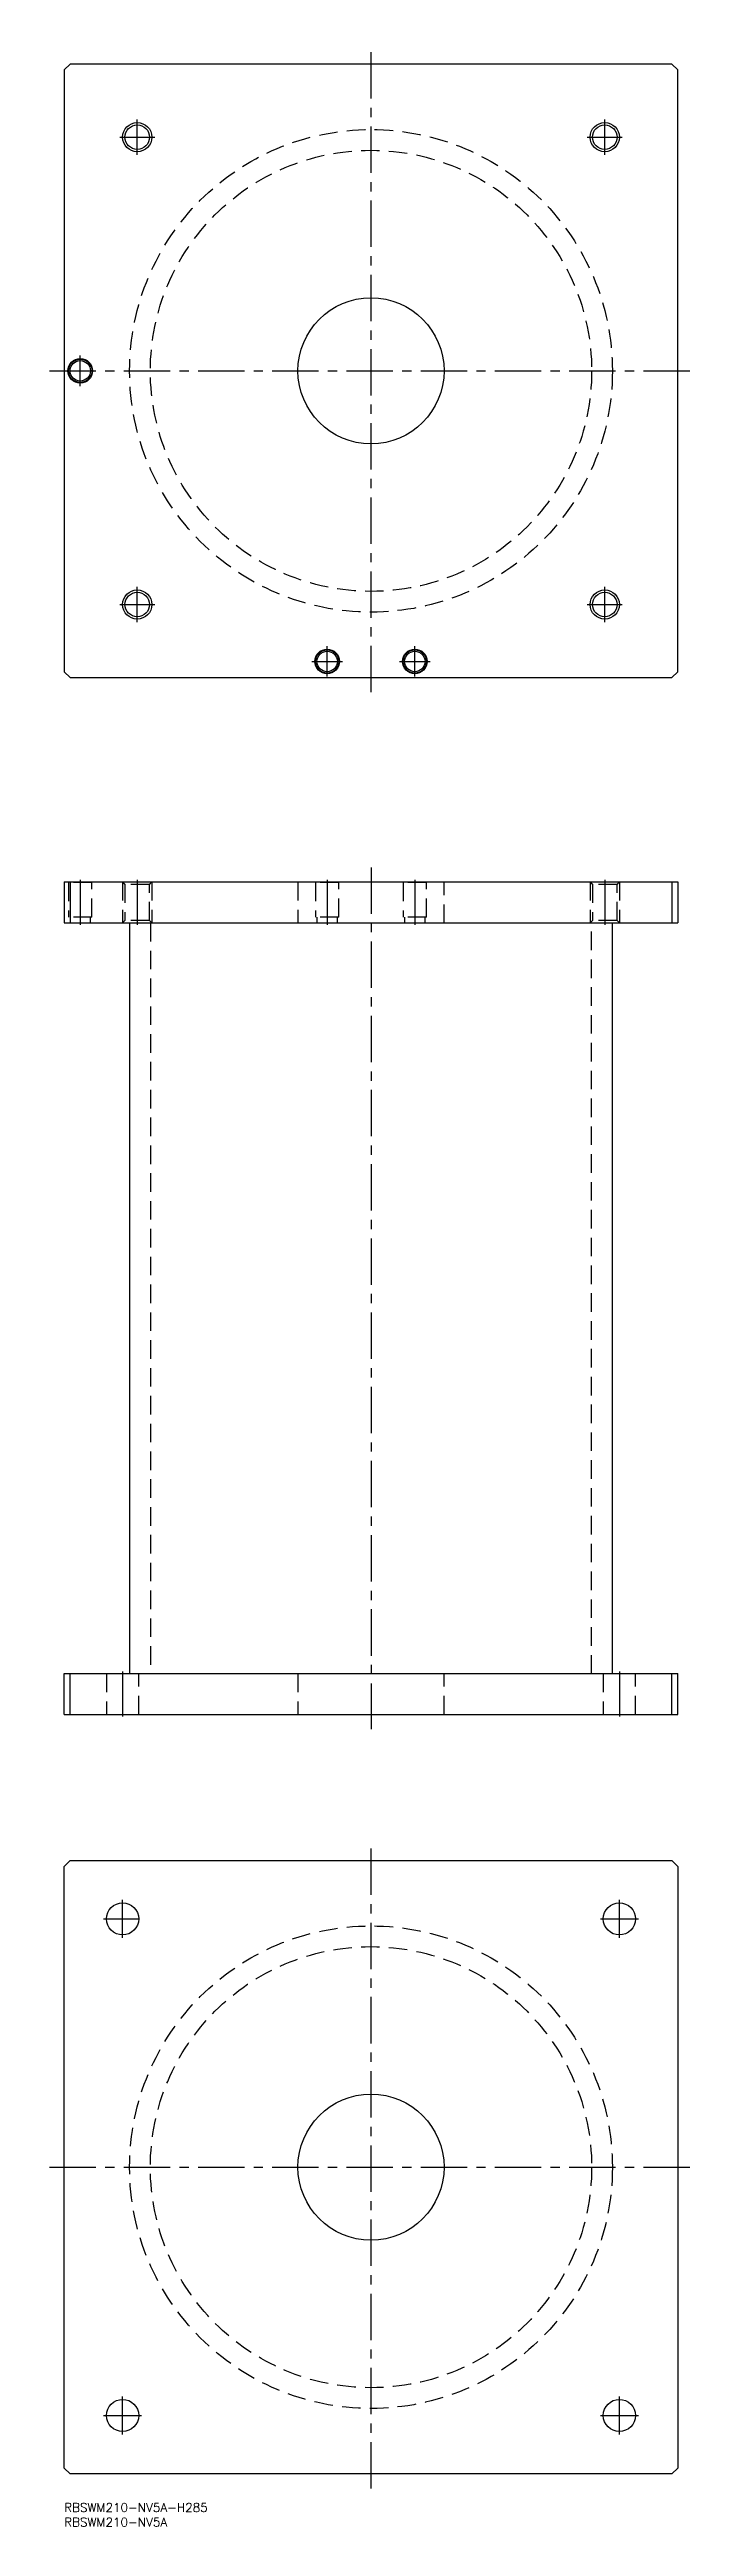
# Model space of a CAD drawing. Extents: x -5 to 215, y -8 to 840.
import ezdxf

# ---------------------------------------------------------------- set-up
doc = ezdxf.new("R2010")
doc.units = 0
doc.header["$LTSCALE"] = 0.5
doc.linetypes.add('CENTER', pattern=[50.8, 31.75, -6.35, 6.35, -6.35])
doc.linetypes.add('DASHED', pattern=[19.05, 12.7, -6.35])
for name, color, linetype in [('MSM_CENTER', 1, 'CENTER'), ('MSM_CONTINUOUS', 7, 'CONTINUOUS'), ('MSM_DASHED', 4, 'DASHED'), ('MSM_NARROW', 5, 'CONTINUOUS'), ('MSM_PART_NUMBER', 7, 'CONTINUOUS')]:
    doc.layers.add(name, color=color, linetype=linetype)
doc.styles.get("Standard").update_dxf_attribs({"font": 'txt.shx', "height": 3, "bigfont": 'bigfont.shx'})

msp = doc.modelspace()

# ---------------------------------------------------------------- linework, layer by layer
at = {"layer": 'MSM_CENTER'}
for p, q in [((105, 620), (105, 840)), ((25, 804), (25, 816)), ((185, 804), (185, 816)), ((19, 810), (31, 810)), ((179, 810), (191, 810)), ((-5, 730), (215, 730)), ((5.5, 724.8), (5.5, 735.2)), ((25, 644), (25, 656)), ((185, 644), (185, 656)), ((19, 650), (31, 650)), ((179, 650), (191, 650)), ((84.8, 630.5), (95.2, 630.5)), ((90, 625.3), (90, 635.7)), ((114.8, 630.5), (125.2, 630.5)), ((120, 625.3), (120, 635.7)), ((105, 560), (105, 265)), ((5.5, 555.7), (5.5, 540.3)), ((25, 555.7), (25, 540.3)), ((90, 555.7), (90, 540.3)), ((120, 555.7), (120, 540.3)), ((185, 555.7), (185, 540.3)), ((20, 284.7), (20, 269.3)), ((190, 284.7), (190, 269.3)), ((105, 5), (105, 225)), ((20, 193.5), (20, 206.5)), ((190, 193.5), (190, 206.5)), ((13.5, 200), (25.775, 200)), ((183.5, 200), (196.5, 200)), ((-5, 115), (215, 115)), ((20, 23.5), (20, 36.5)), ((190, 23.5), (190, 36.5)), ((13.5, 30), (26.5, 30)), ((183.5, 30), (196.5, 30))]:
    msp.add_line(p, q, dxfattribs=at)
at = {"layer": 'MSM_CONTINUOUS'}
for p, q in [((2, 835), (0, 833)), ((0, 833), (0, 627)), ((208, 835), (2, 835)), ((210, 833), (208, 835)), ((210, 627), (210, 833)), ((0, 627), (2, 625)), ((2, 625), (208, 625)), ((208, 625), (210, 627)), ((0, 555), (210, 555)), ((0, 555), (0, 541)), ((2, 555), (2, 541)), ((208, 555), (208, 541)), ((210, 555), (210, 541)), ((0, 541), (210, 541)), ((22.4, 541), (22.4, 284)), ((187.6, 284), (187.6, 541)), ((0, 270), (0, 284)), ((0, 284), (210, 284)), ((2, 270), (2, 284)), ((208, 270), (208, 284)), ((210, 270), (210, 284)), ((0, 270), (210, 270)), ((0, 218), (2, 220)), ((0, 12), (0, 218)), ((2, 220), (208, 220)), ((208, 220), (210, 218)), ((210, 218), (210, 12)), ((2, 10), (0, 12)), ((208, 10), (2, 10)), ((210, 12), (208, 10))]:
    msp.add_line(p, q, dxfattribs=at)
for centre, radius in [((25, 810), 4.188), ((185, 810), 4.188), ((105, 730), 25), ((5.5, 730), 4.2), ((5.5, 730), 4), ((5.5, 730), 3.5), ((25, 650), 4.188), ((185, 650), 4.188), ((90, 630.5), 4.2), ((90, 630.5), 4), ((90, 630.5), 3.5), ((120, 630.5), 4.2), ((120, 630.5), 4), ((120, 630.5), 3.5), ((20, 200), 5.5), ((190, 200), 5.5), ((105, 115), 25), ((20, 30), 5.5), ((190, 30), 5.5)]:
    msp.add_circle(centre, radius, dxfattribs=at)
at = {"layer": 'MSM_DASHED'}
for p, q in [((1.3, 555), (1.5, 554.8)), ((1.5, 554.8), (1.5, 543)), ((9.5, 554.8), (1.5, 554.8)), ((9.5, 554.8), (9.7, 555)), ((9.5, 543), (9.5, 554.8)), ((20, 555), (20.812, 554.188)), ((20, 555), (20, 541)), ((20.812, 554.188), (20.812, 541.812)), ((29.188, 554.188), (20.812, 554.188)), ((29.188, 554.188), (30, 555)), ((29.188, 541.812), (29.188, 554.188)), ((30, 555), (30, 541)), ((80, 555), (80, 541)), ((85.8, 555), (86, 554.8)), ((86, 554.8), (86, 543)), ((94, 554.8), (86, 554.8)), ((94, 554.8), (94.2, 555)), ((94, 543), (94, 554.8)), ((115.8, 555), (116, 554.8)), ((116, 554.8), (116, 543)), ((124, 554.8), (116, 554.8)), ((124, 554.8), (124.2, 555)), ((124, 543), (124, 554.8)), ((130, 541), (130, 555)), ((180, 555), (180.812, 554.188)), ((180, 555), (180, 541)), ((180.812, 554.188), (180.812, 541.812)), ((189.188, 554.188), (180.812, 554.188)), ((189.188, 554.188), (190, 555)), ((189.188, 541.812), (189.188, 554.188)), ((190, 555), (190, 541)), ((9.5, 543), (1.5, 543)), ((9, 541), (9, 543)), ((94, 543), (86, 543)), ((86.5, 543), (86.5, 541)), ((93.5, 541), (93.5, 543)), ((124, 543), (116, 543)), ((116.5, 543), (116.5, 541)), ((123.5, 541), (123.5, 543)), ((20.812, 541.812), (20, 541)), ((29.188, 541.812), (20.812, 541.812)), ((30, 541), (29.188, 541.812)), ((29.5, 541), (29.5, 284)), ((180.812, 541.812), (180, 541)), ((180.5, 284), (180.5, 541)), ((189.188, 541.812), (180.812, 541.812)), ((190, 541), (189.188, 541.812)), ((14.5, 284), (14.5, 270)), ((25.5, 270), (25.5, 284)), ((80, 284), (80, 270)), ((130, 270), (130, 284)), ((184.5, 284), (184.5, 270)), ((195.5, 270), (195.5, 284))]:
    msp.add_line(p, q, dxfattribs=at)
for centre, radius in [((105, 730), 82.6), ((105, 730), 75.5), ((105, 115), 82.6), ((105, 115), 75.5)]:
    msp.add_circle(centre, radius, dxfattribs=at)
at = {"layer": 'MSM_NARROW'}
for centre in [(25, 810), (185, 810), (25, 650), (185, 650)]:
    msp.add_circle(centre, 5, dxfattribs=at)

# ---------------------------------------------------------------- texts
at = {"layer": 'MSM_PART_NUMBER'}
for s, p in [('RBSWM210-NV5A-H285', (0, -3)), ('RBSWM210-NV5A', (0, -8))]:
    msp.add_text(s, height=3, dxfattribs=at).set_placement(p)

doc.saveas('drawing.dxf')
